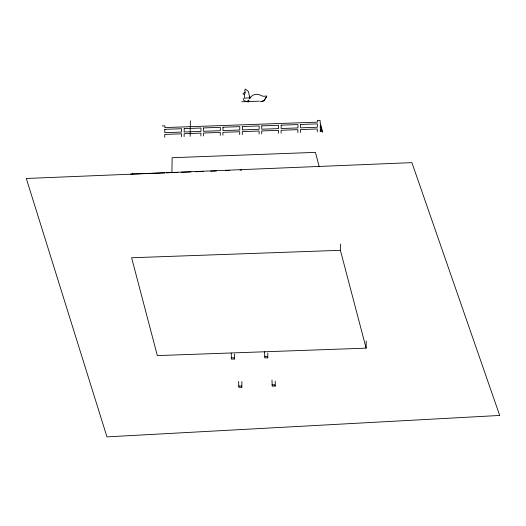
<?xml version="1.0" encoding="UTF-8"?>
<svg xmlns="http://www.w3.org/2000/svg" width="526" height="526" viewBox="0 0 526 526"><rect width="100%" height="100%" fill="white"/><g stroke="black" fill="none" stroke-linecap="round" stroke-linejoin="round"><path stroke-width="0.79" d="M132.526 174.547L132.545 173.093L132.782 174.001M164.71 137.312L164.75 134.406L181.529 133.808L181.49 136.714M171.923 172.64L172.133 157.708L315.429 152.369L319.177 166.611M184.1 136.622L184.146 133.716L200.925 133.117L200.886 136.024M190.156 136.352L190.373 120.789M203.496 135.932L203.536 133.025L220.322 132.427L220.276 135.333M222.892 135.241L222.932 132.328L239.711 131.73L239.672 134.643M234.471 354.083L234.405 359.008L231.46 359.113L231.197 353.156M241.907 381.495L241.828 387.241L238.883 387.346L238.62 381.383M242.289 134.551L242.328 131.638L259.108 131.04L259.068 133.952M243.17 98.421L243.867 100.394L245.944 101.4M244.057 92.971L244.242 92.412M244.334 94.47L242.94 93.97L243.374 93.306M261.685 133.854L261.724 130.948L278.504 130.349L278.464 133.256M267.826 352.939L267.76 357.825L264.815 357.93L264.552 351.749M275.249 381.166L275.183 386.051L272.238 386.156L271.975 379.982M281.081 133.163L281.121 130.257L297.9 129.659L297.861 132.565M300.471 132.473L300.517 129.567L317.296 128.969L317.257 131.875M320.209 131.553L320.229 130.1L320.623 131.585M340.394 250.31L131.612 257.753L157.346 355.602L366.122 348.153L340.394 250.31L340.48 243.965M366.122 348.153L366.221 341.019M247.194 101.452L247.404 100.821M247.325 101.965L247.542 101.327L248.956 100.597L248.351 102.064M248.219 101.557L248.818 100.091M250.152 98.178C252.224 93.865 257.74 93.299 261.481 95.712C265.63 97.869 269.443 92.602 263.94 100.42L260.344 101.761M261.915 101.728L264.078 100.926L266.741 96.357M249.705 98.441L250.087 97.297L249.758 96.436M244.583 92.228L244.984 92.214M241.828 101.794L259.272 101.17M162.251 125.951L164.868 125.859L164.842 127.588L317.388 122.15L317.415 120.421L320.032 120.329L320.327 123.281L322.622 132.019M130.658 174.073L164.789 172.857M166.42 172.798L177.88 172.39M181.154 172.272L190.977 171.923M195.882 171.752L203.253 171.489M210.617 171.226L216.344 171.022M225.345 170.7L229.441 170.555M240.08 170.174L241.717 170.115M231.131 357.864L234.077 357.765L234.405 359.008M264.486 356.681L267.432 356.575L267.76 357.825M238.554 386.097L241.5 385.992L241.828 387.241M271.909 384.907L274.855 384.802L275.183 386.051M249.146 98.336L249.567 98.71M322.162 132.085L320.301 125.01L320.255 128.37L321.084 131.52M164.822 129.317L164.776 132.677L181.555 132.079L181.601 128.719L164.822 129.317M184.212 128.627L184.166 131.987L200.945 131.388L200.998 128.028L184.212 128.627M203.608 127.93L203.562 131.296L220.341 130.698L220.387 127.331L203.608 127.93M223.004 127.239L222.958 130.606L239.738 130.007L239.784 126.641L223.004 127.239M242.401 126.549L242.355 129.909L259.134 129.311L259.18 125.951L242.401 126.549M261.797 125.859L261.751 129.218L278.53 128.62L278.576 125.26L261.797 125.859M281.193 125.168L281.14 128.528L297.926 127.93L297.972 124.57L281.193 125.168M300.583 124.471L300.537 127.838L317.316 127.239L317.369 123.873L300.583 124.471M244.577 94.207L244.399 98.211L249.738 97.783L248.463 91.498L245.254 89.124L244.8 90.097L245.267 92.885L244.577 94.207M499.7 415.448L106.962 436.876L26.3 178.485L411.904 162.633L499.7 415.448"/></g></svg>
